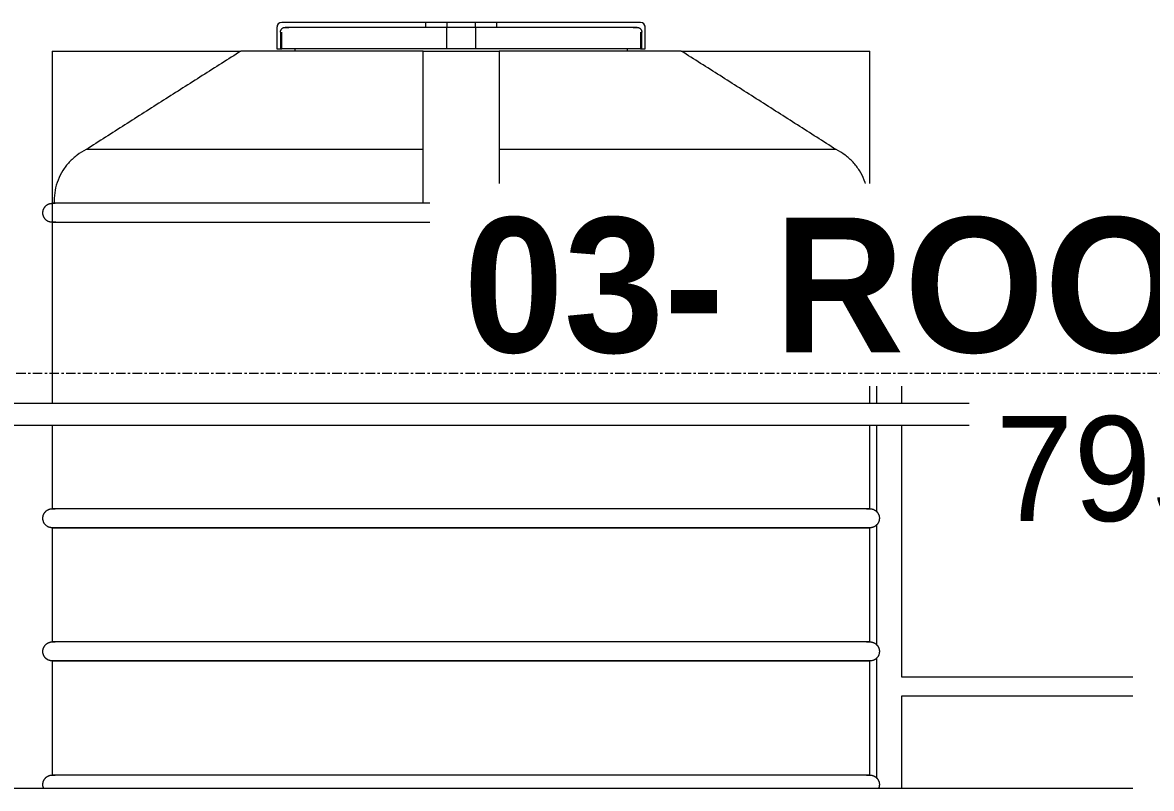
# Model space of a CAD drawing. Header units: inches. Extents: x 22 to 382261, y 22 to 371281.
# Drawn here: x 179975 to 181483, y 147686 to 148709 of the extents above; entities that cross this region are included whole.
import ezdxf

# ---------------------------------------------------------------- set-up
doc = ezdxf.new("R2010")
doc.units = ezdxf.units.IN
doc.header["$MEASUREMENT"] = 0
doc.linetypes.add('Grid Line 1_2_', pattern=[22.225, 12.7, -3.175, 3.175, -3.175])
doc.layers.add('A-FLOR-LEVL', color=51, linetype='Continuous', lineweight=9)
doc.layers.add('P-PIPE', color=3, linetype='Continuous', lineweight=9)
doc.styles.add('Century Gothic', font='GOTHIC.TTF', dxfattribs={"height": 255})
doc.styles.add('Century Gothic_B', font='GOTHICB.TTF', dxfattribs={"height": 510})

# ---------------------------------------------------------------- blocks, each defined once
blk = doc.blocks.new('96M_High_Galvanize_Water_Tank_Frame_22788 - 96M_High_Galvanize_Water_Tank_Frame_22788-498790-Approach Elevation')
at = {"layer": 'P-PIPE'}
for p, q in [((10272.2, 8418.1), (10079.6, 8418.1)), ((10272.2, 8411.7), (10272.2, 8418.1)), ((10300.3, 8418.1), (10272.2, 8418.1)), ((10338.4, 8418.1), (10300.3, 8418.1)), ((10300.3, 8418.1), (10300.3, 8411.7)), ((10366.4, 8418.1), (10338.4, 8418.1)), ((10338.4, 8411.7), (10338.4, 8418.1)), ((10559, 8418.1), (10366.4, 8418.1)), ((10366.4, 8418.1), (10366.4, 8411.7)), ((10073.3, 8411.7), (10073.3, 8383.2)), ((10078, 8405.4), (10078, 8383.2)), ((10079.6, 8383.2), (10079.6, 8405.4)), ((10300.3, 8383.2), (10300.3, 8411.7)), ((10338.4, 8411.7), (10338.4, 8383.2)), ((10559, 8405.4), (10559, 8383.2)), ((10560.6, 8383.2), (10560.6, 8405.4)), ((10565.4, 8383.2), (10565.4, 8411.7)), ((9773.2, 8380), (9773.2, 8176.8)), ((9773.2, 8380), (10025.2, 8380)), ((10268.5, 8380), (10025.2, 8380)), ((10073.3, 8383.2), (10079.6, 8383.2)), ((10300.1, 8383.2), (10078.8, 8383.2)), ((10097.1, 8383.2), (10097.1, 8380)), ((10268.5, 8176.8), (10268.5, 8380)), ((10268.5, 8380), (10370.1, 8380)), ((10338.4, 8383.2), (10300.3, 8383.2)), ((10559.9, 8383.2), (10338.5, 8383.2)), ((10613.4, 8380), (10370.1, 8380)), ((10370.1, 8380), (10370.1, 8176.8)), ((10541.6, 8380), (10541.6, 8383.2)), ((10559, 8383.2), (10565.4, 8383.2)), ((10613.4, 8380), (10865.4, 8380)), ((10865.4, 8176.8), (10865.4, 8380)), ((10268.5, 8248.5), (9818.5, 8248.5)), ((10820.2, 8248.5), (10370.1, 8248.5)), ((9773.2, 8176.8), (9773.2, 7910)), ((9773.2, 8176.8), (9775.6, 8176.8)), ((9775.6, 8180.1), (9775.6, 8176.8)), ((9789.3, 8176.8), (9786.9, 8176.8)), ((9818.1, 8176.8), (9808.4, 8176.8)), ((9854.7, 8176.8), (9840.3, 8176.8)), ((9899.7, 8176.8), (9882.1, 8176.8)), ((9952.5, 8176.8), (9935.7, 8176.8)), ((10011.7, 8176.8), (10008.1, 8176.8)), ((10099, 8176.8), (10077.6, 8176.8)), ((10174.9, 8176.8), (10148.1, 8176.8)), ((10251, 8176.8), (10222.5, 8176.8)), ((10319.3, 8176.8), (10268.5, 8176.8)), ((10370.1, 8176.8), (10319.3, 8176.8)), ((10420.7, 8176.8), (10386.4, 8176.8)), ((10497.2, 8176.8), (10464, 8176.8)), ((10569.8, 8176.8), (10538.5, 8176.8)), ((10637.1, 8176.8), (10608.6, 8176.8)), ((10697.8, 8176.8), (10672.9, 8176.8)), ((10750.5, 8176.8), (10730.2, 8176.8)), ((10794.2, 8176.8), (10779.6, 8176.8)), ((10827.7, 8176.8), (10822, 8176.8)), ((10855.8, 8176.8), (10851.7, 8176.8)), ((10863.1, 8176.8), (10863.1, 8180.1)), ((10863.1, 8176.8), (10865.4, 8176.8)), ((10865.4, 7910), (10865.4, 8176.8)), ((9773.2, 8152.1), (9773.2, 7910)), ((9773.3, 8151.4), (9773.2, 8151.4)), ((9786.9, 8151.4), (9789.1, 8151.4)), ((9808.6, 8151.4), (9817.6, 8151.4)), ((9840.7, 8151.4), (9854.2, 8151.4)), ((9882.8, 8151.4), (9899.2, 8151.4)), ((9935.7, 8151.4), (9952.2, 8151.4)), ((10008.3, 8151.4), (10011.7, 8151.4)), ((10077.9, 8151.4), (10097.9, 8151.4)), ((10149.6, 8151.4), (10173.9, 8151.4)), ((10223.5, 8151.4), (10250.2, 8151.4)), ((10387.3, 8151.4), (10419.5, 8151.4)), ((10465, 8151.4), (10496.1, 8151.4)), ((10539.6, 8151.4), (10569, 8151.4)), ((10609.8, 8151.4), (10636.5, 8151.4)), ((10674.1, 8151.4), (10697.3, 8151.4)), ((10731.2, 8151.4), (10750.2, 8151.4)), ((10780.4, 8151.4), (10794.1, 8151.4)), ((10822.3, 8151.4), (10827.7, 8151.4)), ((10851.7, 8151.4), (10855.6, 8151.4)), ((10865.4, 7910), (10865.4, 8152.1)), ((10865.4, 8151.4), (10865.4, 8151.4)), ((10874.3, 7969), (10874.3, 7910)), ((11216.8, 7969), (10874.3, 7969)), ((10908.2, 7910), (10908.2, 7944)), ((10908.2, 7944), (11216.8, 7944)), ((9569.3, 7910), (11216.8, 7910)), ((11216.8, 7880), (9604.3, 7880)), ((9773.2, 7880), (9773.2, 7769)), ((9773.2, 7880), (9773.2, 7769)), ((10865.4, 7769), (10865.4, 7880)), ((10865.4, 7769), (10865.4, 7880)), ((10874.3, 7880), (10874.3, 7764.4)), ((10908.2, 7544), (10908.2, 7880)), ((9773.2, 7769), (9773.7, 7769)), ((9774.8, 7769), (9773.2, 7769)), ((10319.3, 7769), (9773.2, 7769)), ((10865.4, 7769), (10319.3, 7769)), ((10865.4, 7769), (10863.9, 7769)), ((10865.4, 7769), (10865, 7769)), ((9773.2, 7743.6), (9773.7, 7743.6)), ((9773.2, 7743.6), (9773.2, 7591.2)), ((9774.8, 7743.6), (9773.2, 7743.6)), ((9773.2, 7743.6), (9773.2, 7591.2)), ((10319.3, 7743.6), (9773.2, 7743.6)), ((10865.4, 7743.6), (10319.3, 7743.6)), ((10865.4, 7743.6), (10863.9, 7743.6)), ((10865.4, 7743.6), (10865, 7743.6)), ((10865.4, 7591.2), (10865.4, 7743.6)), ((10865.4, 7591.2), (10865.4, 7743.6)), ((10874.3, 7747.6), (10874.3, 7586.6)), ((10875.1, 7748), (10874.7, 7747.7)), ((10876.3, 7749.7), (10876, 7749.2)), ((9773.2, 7591.2), (9773.7, 7591.2)), ((9774.8, 7591.2), (9773.2, 7591.2)), ((10319.3, 7591.2), (9773.2, 7591.2)), ((10865.4, 7591.2), (10319.3, 7591.2)), ((10865.4, 7591.2), (10863.9, 7591.2)), ((10865.4, 7591.2), (10865, 7591.2)), ((10876.3, 7571.9), (10876, 7571.4)), ((9773.2, 7565.8), (9773.7, 7565.8)), ((9773.2, 7565.8), (9773.2, 7413.4)), ((9774.8, 7565.8), (9773.2, 7565.8)), ((9773.2, 7565.8), (9773.2, 7413.4)), ((10319.3, 7565.8), (9773.2, 7565.8)), ((10865.4, 7565.8), (10319.3, 7565.8)), ((10865.4, 7565.8), (10863.9, 7565.8)), ((10865.4, 7565.8), (10865, 7565.8)), ((10865.4, 7413.4), (10865.4, 7565.8)), ((10865.4, 7413.4), (10865.4, 7565.8)), ((10874.3, 7569.8), (10874.3, 7408.8)), ((10875.1, 7570.2), (10874.7, 7569.9)), ((11216.8, 7544), (10908.2, 7544)), ((10908.2, 7396), (10908.2, 7519)), ((10908.2, 7519), (11216.8, 7519)), ((9773.2, 7413.4), (9773.7, 7413.4)), ((9774.8, 7413.4), (9773.2, 7413.4)), ((10319.3, 7413.4), (9773.2, 7413.4)), ((10865.4, 7413.4), (10319.3, 7413.4)), ((10865.4, 7413.4), (10863.9, 7413.4)), ((10865.4, 7413.4), (10865, 7413.4)), ((9544.3, 7395.7), (11216.8, 7395.7))]:
    blk.add_line(p, q, dxfattribs=at)
at = {"layer": 'P-PIPE', "flags": 128}
for points in [[(10078, 8405.4), (10078, 8405.7), (10078, 8405.9), (10078.1, 8406.2), (10078.1, 8406.4), (10078.2, 8406.7), (10078.2, 8406.9), (10078.3, 8407.2), (10078.3, 8407.4), (10078.4, 8407.6), (10078.5, 8407.9), (10078.6, 8408.1), (10078.7, 8408.3), (10078.9, 8408.6), (10079, 8408.8), (10079.1, 8409), (10079.3, 8409.2), (10079.4, 8409.4), (10079.6, 8409.6), (10079.8, 8409.8), (10080, 8410), (10080.1, 8410.1), (10080.3, 8410.3), (10080.5, 8410.5), (10080.7, 8410.6), (10080.9, 8410.7), (10081.2, 8410.9), (10081.4, 8411), (10081.6, 8411.1), (10081.8, 8411.2), (10082.1, 8411.3), (10082.3, 8411.4), (10082.6, 8411.5), (10082.8, 8411.6), (10083, 8411.6), (10083.3, 8411.7), (10083.5, 8411.7), (10083.8, 8411.7), (10084.1, 8411.7), (10084.3, 8411.7), (10084.4, 8411.7)], [(10319.3, 8411.7), (10309.9, 8411.7), (10300.5, 8411.7), (10291.2, 8411.7), (10281.9, 8411.7), (10272.6, 8411.7), (10263.5, 8411.7), (10254.4, 8411.7), (10245.4, 8411.7), (10236.6, 8411.7), (10227.8, 8411.7), (10219.3, 8411.7), (10210.8, 8411.7), (10202.6, 8411.7), (10194.5, 8411.7), (10186.7, 8411.7), (10179, 8411.7), (10171.6, 8411.7), (10164.4, 8411.7), (10157.5, 8411.7), (10150.8, 8411.7), (10144.4, 8411.7), (10138.2, 8411.7), (10132.4, 8411.7), (10126.9, 8411.7), (10121.6, 8411.7), (10116.7, 8411.7), (10112.1, 8411.7), (10107.8, 8411.7), (10103.9, 8411.7), (10100.3, 8411.7), (10097.1, 8411.7), (10094.2, 8411.7), (10091.7, 8411.7), (10089.6, 8411.7), (10087.8, 8411.7), (10086.4, 8411.7), (10085.3, 8411.7), (10084.7, 8411.7), (10084.4, 8411.7), (10084.4, 8411.7)], [(10084.4, 8411.7), (10084.6, 8411.7), (10085.1, 8411.7), (10086.1, 8411.7), (10087.4, 8411.7), (10089.1, 8411.7)], [(10554.3, 8411.7), (10554.1, 8411.7), (10553.5, 8411.7), (10552.6, 8411.7), (10551.3, 8411.7), (10549.6, 8411.7), (10547.5, 8411.7), (10545.1, 8411.7), (10542.3, 8411.7), (10539.2, 8411.7), (10535.7, 8411.7), (10531.9, 8411.7), (10527.7, 8411.7), (10523.2, 8411.7), (10518.4, 8411.7), (10513.2, 8411.7), (10507.8, 8411.7), (10502, 8411.7), (10496, 8411.7), (10489.6, 8411.7), (10483, 8411.7), (10476.1, 8411.7), (10469, 8411.7), (10461.7, 8411.7), (10454.1, 8411.7), (10446.3, 8411.7), (10438.3, 8411.7), (10430.1, 8411.7), (10421.7, 8411.7), (10413.2, 8411.7), (10404.5, 8411.7), (10395.6, 8411.7), (10386.7, 8411.7), (10377.6, 8411.7), (10368.5, 8411.7), (10359.3, 8411.7), (10350, 8411.7), (10340.6, 8411.7), (10331.3, 8411.7), (10321.9, 8411.7), (10319.3, 8411.7)], [(10549.1, 8411.7), (10550.9, 8411.7), (10552.3, 8411.7), (10553.3, 8411.7), (10554, 8411.7), (10554.3, 8411.7), (10554.3, 8411.7)], [(10554.3, 8411.7), (10554.5, 8411.7), (10554.8, 8411.7), (10555, 8411.7), (10555.3, 8411.7), (10555.5, 8411.6), (10555.8, 8411.6), (10556, 8411.5), (10556.3, 8411.4), (10556.5, 8411.3), (10556.7, 8411.2), (10557, 8411.1), (10557.2, 8411), (10557.4, 8410.9), (10557.6, 8410.8), (10557.9, 8410.6), (10558.1, 8410.5), (10558.3, 8410.3), (10558.5, 8410.2), (10558.6, 8410), (10558.8, 8409.8), (10559, 8409.6), (10559.2, 8409.4), (10559.3, 8409.2), (10559.5, 8409), (10559.6, 8408.8), (10559.8, 8408.6), (10559.9, 8408.4), (10560, 8408.2), (10560.1, 8407.9), (10560.2, 8407.7), (10560.3, 8407.5), (10560.4, 8407.2), (10560.4, 8407), (10560.5, 8406.7), (10560.5, 8406.5), (10560.6, 8406.2), (10560.6, 8406), (10560.6, 8405.7), (10560.6, 8405.5), (10560.6, 8405.4)], [(9773.2, 8151.4), (9772.7, 8151.4), (9772.2, 8151.4), (9771.7, 8151.5), (9771.2, 8151.6), (9770.7, 8151.7), (9770.2, 8151.8), (9769.7, 8151.9), (9769.2, 8152), (9768.8, 8152.2), (9768.3, 8152.4), (9767.8, 8152.6), (9767.4, 8152.8), (9766.9, 8153.1), (9766.5, 8153.3), (9766.1, 8153.6), (9765.6, 8153.9), (9765.2, 8154.2), (9764.9, 8154.6), (9764.5, 8154.9), (9764.1, 8155.3), (9763.8, 8155.6), (9763.4, 8156), (9763.1, 8156.4), (9762.8, 8156.8), (9762.5, 8157.2), (9762.3, 8157.7), (9762, 8158.1), (9761.8, 8158.6), (9761.6, 8159), (9761.4, 8159.5), (9761.2, 8160), (9761.1, 8160.5), (9760.9, 8160.9), (9760.8, 8161.4), (9760.7, 8161.9), (9760.6, 8162.4), (9760.6, 8162.9), (9760.5, 8163.5), (9760.5, 8164), (9760.5, 8164.5), (9760.6, 8165), (9760.6, 8165.5), (9760.7, 8166), (9760.8, 8166.5), (9760.9, 8167), (9761, 8167.5), (9761.1, 8168), (9761.3, 8168.4), (9761.5, 8168.9), (9761.7, 8169.4), (9761.9, 8169.8), (9762.1, 8170.3), (9762.4, 8170.7), (9762.7, 8171.2), (9763, 8171.6), (9763.3, 8172), (9763.6, 8172.4), (9763.9, 8172.7), (9764.3, 8173.1), (9764.6, 8173.5), (9765, 8173.8), (9765.4, 8174.1), (9765.8, 8174.4), (9766.2, 8174.7), (9766.7, 8175), (9767.1, 8175.2), (9767.6, 8175.5), (9768, 8175.7), (9768.5, 8175.9), (9769, 8176.1), (9769.5, 8176.2), (9769.9, 8176.4), (9770.4, 8176.5), (9770.9, 8176.6), (9771.4, 8176.7), (9771.9, 8176.7), (9772.4, 8176.8), (9773, 8176.8), (9773.2, 8176.8)], [(9763, 8171.6), (9763.3, 8172), (9763.6, 8172.4), (9763.9, 8172.7), (9764.3, 8173.1), (9764.6, 8173.5), (9765, 8173.8), (9765.4, 8174.1), (9765.8, 8174.4), (9766.2, 8174.7), (9766.7, 8175), (9767.1, 8175.2), (9767.6, 8175.5), (9768, 8175.7), (9768.5, 8175.9), (9769, 8176.1), (9769.5, 8176.2), (9769.9, 8176.4), (9770.4, 8176.5), (9770.9, 8176.6), (9771.4, 8176.7), (9771.9, 8176.7), (9772.4, 8176.8), (9773, 8176.8), (9773.2, 8176.8)], [(10319.3, 8176.8), (10297.5, 8176.8), (10275.7, 8176.8), (10254, 8176.8), (10232.3, 8176.8), (10210.8, 8176.8), (10189.5, 8176.8), (10168.4, 8176.8), (10147.5, 8176.8), (10126.9, 8176.8), (10106.7, 8176.8), (10086.7, 8176.8), (10067.1, 8176.8), (10048, 8176.8), (10029.2, 8176.8), (10011, 8176.8), (9993.2, 8176.8), (9975.9, 8176.8), (9959.2, 8176.8), (9943.1, 8176.8), (9927.6, 8176.8), (9912.7, 8176.8), (9898.4, 8176.8), (9884.8, 8176.8), (9872, 8176.8), (9859.8, 8176.8), (9848.4, 8176.8), (9837.7, 8176.8), (9827.8, 8176.8), (9818.7, 8176.8), (9810.3, 8176.8), (9802.8, 8176.8), (9796.2, 8176.8), (9790.3, 8176.8), (9785.3, 8176.8), (9781.2, 8176.8), (9777.9, 8176.8), (9775.5, 8176.8), (9773.9, 8176.8), (9773.3, 8176.8), (9773.2, 8176.8)], [(9773.2, 8176.8), (9773.7, 8176.8), (9775, 8176.8), (9777.2, 8176.8)], [(10865.4, 8176.8), (10865, 8176.8), (10863.7, 8176.8), (10861.5, 8176.8), (10858.5, 8176.8), (10854.5, 8176.8), (10849.8, 8176.8), (10844.2, 8176.8), (10837.7, 8176.8), (10830.4, 8176.8), (10822.3, 8176.8), (10813.4, 8176.8), (10803.7, 8176.8), (10793.2, 8176.8), (10782, 8176.8), (10770, 8176.8), (10757.3, 8176.8), (10744, 8176.8), (10729.9, 8176.8), (10715.2, 8176.8), (10699.8, 8176.8), (10683.8, 8176.8), (10667.3, 8176.8), (10650.2, 8176.8), (10632.5, 8176.8), (10614.4, 8176.8), (10595.8, 8176.8), (10576.7, 8176.8), (10557.3, 8176.8), (10537.4, 8176.8), (10517.2, 8176.8), (10496.7, 8176.8), (10475.9, 8176.8), (10454.9, 8176.8), (10433.6, 8176.8), (10412.1, 8176.8), (10390.5, 8176.8), (10368.8, 8176.8), (10347.1, 8176.8), (10325.2, 8176.8), (10319.3, 8176.8)], [(10860.8, 8176.8), (10863.2, 8176.8), (10864.7, 8176.8), (10865.4, 8176.8), (10865.4, 8176.8)], [(10865.4, 8176.8), (10865.9, 8176.8), (10866.4, 8176.8), (10866.9, 8176.7), (10867.4, 8176.6), (10867.9, 8176.5), (10868.4, 8176.4), (10868.9, 8176.3), (10869.4, 8176.2), (10869.9, 8176), (10870.4, 8175.8), (10870.8, 8175.6), (10871.3, 8175.4), (10871.7, 8175.1), (10872.2, 8174.9), (10872.6, 8174.6), (10873, 8174.3), (10873.4, 8174), (10873.8, 8173.6), (10874.2, 8173.3), (10874.5, 8172.9), (10874.9, 8172.6), (10875.2, 8172.2), (10875.5, 8171.8), (10875.8, 8171.4)], [(10865.4, 8176.8), (10865.9, 8176.8), (10866.4, 8176.8), (10866.9, 8176.7), (10867.4, 8176.6), (10867.9, 8176.5), (10868.4, 8176.4), (10868.9, 8176.3), (10869.4, 8176.2), (10869.9, 8176), (10870.4, 8175.8), (10870.8, 8175.6), (10871.3, 8175.4), (10871.7, 8175.1), (10872.2, 8174.9), (10872.6, 8174.6), (10873, 8174.3), (10873.4, 8174), (10873.8, 8173.6), (10874.2, 8173.3), (10874.5, 8172.9), (10874.9, 8172.6), (10875.2, 8172.2), (10875.5, 8171.8), (10875.8, 8171.4), (10876.1, 8171), (10876.4, 8170.5), (10876.6, 8170.1), (10876.9, 8169.6), (10877.1, 8169.2), (10877.3, 8168.7), (10877.4, 8168.2), (10877.6, 8167.7), (10877.7, 8167.3), (10877.8, 8166.8), (10877.9, 8166.3), (10878, 8165.8), (10878.1, 8165.3), (10878.1, 8164.7), (10878.1, 8164.2), (10878.1, 8163.7), (10878.1, 8163.2), (10878, 8162.7), (10878, 8162.2), (10877.9, 8161.7), (10877.8, 8161.2), (10877.7, 8160.7), (10877.5, 8160.2), (10877.4, 8159.8), (10877.2, 8159.3), (10877, 8158.8), (10876.8, 8158.4), (10876.5, 8157.9), (10876.3, 8157.5), (10876, 8157), (10875.7, 8156.6), (10875.4, 8156.2), (10875.1, 8155.8), (10874.7, 8155.5), (10874.4, 8155.1), (10874, 8154.7), (10873.6, 8154.4), (10873.2, 8154.1), (10872.8, 8153.8), (10872.4, 8153.5), (10872, 8153.2), (10871.5, 8153), (10871.1, 8152.7), (10870.6, 8152.5), (10870.2, 8152.3), (10869.7, 8152.1), (10869.2, 8152), (10868.7, 8151.8), (10868.2, 8151.7), (10867.7, 8151.6), (10867.2, 8151.5), (10866.7, 8151.5), (10866.2, 8151.4), (10865.7, 8151.4), (10865.4, 8151.4)], [(9762.3, 8157.7), (9762, 8158.1), (9761.8, 8158.6), (9761.6, 8159), (9761.4, 8159.5), (9761.2, 8160), (9761.1, 8160.5), (9760.9, 8160.9), (9760.8, 8161.4), (9760.7, 8161.9), (9760.6, 8162.4), (9760.6, 8162.9), (9760.5, 8163.5), (9760.5, 8164), (9760.5, 8164.5), (9760.6, 8165), (9760.6, 8165.5), (9760.7, 8166), (9760.8, 8166.5), (9760.9, 8167), (9761, 8167.5), (9761.1, 8168), (9761.3, 8168.4), (9761.5, 8168.9), (9761.7, 8169.4), (9761.9, 8169.8), (9762.1, 8170.3), (9762.4, 8170.7)], [(10876.4, 8170.5), (10876.6, 8170.1), (10876.9, 8169.6), (10877.1, 8169.2), (10877.3, 8168.7), (10877.4, 8168.2), (10877.6, 8167.7), (10877.7, 8167.3), (10877.8, 8166.8), (10877.9, 8166.3), (10878, 8165.8), (10878.1, 8165.3), (10878.1, 8164.7), (10878.1, 8164.2), (10878.1, 8163.7), (10878.1, 8163.2), (10878, 8162.7), (10878, 8162.2), (10877.9, 8161.7), (10877.8, 8161.2), (10877.7, 8160.7), (10877.5, 8160.2), (10877.4, 8159.8), (10877.2, 8159.3), (10877, 8158.8), (10876.8, 8158.4), (10876.5, 8157.9), (10876.3, 8157.5)], [(9773.2, 8151.4), (9772.7, 8151.4), (9772.2, 8151.4), (9771.7, 8151.5), (9771.2, 8151.6), (9770.7, 8151.7), (9770.2, 8151.8), (9769.7, 8151.9), (9769.2, 8152), (9768.8, 8152.2), (9768.3, 8152.4), (9767.8, 8152.6), (9767.4, 8152.8), (9766.9, 8153.1), (9766.5, 8153.3), (9766.1, 8153.6), (9765.6, 8153.9), (9765.2, 8154.2), (9764.9, 8154.6), (9764.5, 8154.9), (9764.1, 8155.3), (9763.8, 8155.6), (9763.4, 8156), (9763.1, 8156.4), (9762.8, 8156.8)], [(9777.9, 8151.4), (9775.5, 8151.4), (9773.9, 8151.4), (9773.3, 8151.4), (9773.2, 8151.4)], [(9773.2, 8151.4), (9773.7, 8151.4), (9775, 8151.4), (9777.2, 8151.4), (9780.2, 8151.4), (9784.1, 8151.4), (9788.9, 8151.4), (9794.5, 8151.4), (9800.9, 8151.4), (9808.2, 8151.4), (9816.3, 8151.4), (9825.2, 8151.4), (9834.9, 8151.4), (9845.4, 8151.4), (9856.6, 8151.4), (9868.6, 8151.4), (9881.3, 8151.4), (9894.7, 8151.4), (9908.8, 8151.4), (9923.5, 8151.4), (9938.9, 8151.4), (9954.8, 8151.4), (9971.4, 8151.4), (9988.5, 8151.4), (10006.1, 8151.4), (10024.3, 8151.4), (10042.9, 8151.4), (10061.9, 8151.4), (10081.4, 8151.4), (10101.2, 8151.4), (10121.4, 8151.4), (10142, 8151.4), (10162.8, 8151.4), (10183.8, 8151.4), (10205.1, 8151.4), (10226.5, 8151.4), (10248.1, 8151.4), (10269.8, 8151.4), (10291.6, 8151.4), (10313.4, 8151.4), (10319.3, 8151.4)], [(10319.3, 8151.4), (10341.2, 8151.4), (10363, 8151.4), (10384.7, 8151.4), (10406.3, 8151.4), (10427.8, 8151.4), (10449.1, 8151.4), (10470.2, 8151.4), (10491.1, 8151.4), (10511.7, 8151.4), (10532, 8151.4), (10551.9, 8151.4), (10571.5, 8151.4), (10590.7, 8151.4), (10609.4, 8151.4), (10627.7, 8151.4), (10645.5, 8151.4), (10662.7, 8151.4), (10679.4, 8151.4), (10695.5, 8151.4), (10711.1, 8151.4), (10726, 8151.4), (10740.2, 8151.4), (10753.8, 8151.4), (10766.7, 8151.4), (10778.9, 8151.4), (10790.3, 8151.4), (10801, 8151.4), (10810.9, 8151.4), (10820, 8151.4), (10828.3, 8151.4), (10835.8, 8151.4), (10842.5, 8151.4), (10848.3, 8151.4), (10853.3, 8151.4), (10857.5, 8151.4), (10860.8, 8151.4), (10863.2, 8151.4), (10864.7, 8151.4), (10865.4, 8151.4), (10865.4, 8151.4)], [(10865.4, 8151.4), (10865, 8151.4), (10863.7, 8151.4), (10861.5, 8151.4)], [(10875.7, 8156.6), (10875.4, 8156.2), (10875.1, 8155.8), (10874.7, 8155.5), (10874.4, 8155.1), (10874, 8154.7), (10873.6, 8154.4), (10873.2, 8154.1), (10872.8, 8153.8), (10872.4, 8153.5), (10872, 8153.2), (10871.5, 8153), (10871.1, 8152.7), (10870.6, 8152.5), (10870.2, 8152.3), (10869.7, 8152.1), (10869.2, 8152), (10868.7, 8151.8), (10868.2, 8151.7), (10867.7, 8151.6), (10867.2, 8151.5), (10866.7, 8151.5), (10866.2, 8151.4), (10865.7, 8151.4), (10865.4, 8151.4)], [(9773.2, 7743.6), (9772.7, 7743.6), (9772.2, 7743.6), (9771.7, 7743.7), (9771.2, 7743.8), (9770.7, 7743.9), (9770.2, 7744), (9769.7, 7744.1), (9769.2, 7744.2), (9768.8, 7744.4), (9768.3, 7744.6), (9767.8, 7744.8), (9767.4, 7745), (9766.9, 7745.3), (9766.5, 7745.5), (9766.1, 7745.8), (9765.6, 7746.1), (9765.2, 7746.4), (9764.9, 7746.8), (9764.5, 7747.1), (9764.1, 7747.5), (9763.8, 7747.8), (9763.4, 7748.2), (9763.1, 7748.6), (9762.8, 7749), (9762.5, 7749.4), (9762.3, 7749.9), (9762, 7750.3), (9761.8, 7750.8), (9761.6, 7751.2), (9761.4, 7751.7), (9761.2, 7752.2), (9761.1, 7752.7), (9760.9, 7753.1), (9760.8, 7753.6), (9760.7, 7754.1), (9760.6, 7754.6), (9760.6, 7755.1), (9760.5, 7755.7), (9760.5, 7756.2), (9760.5, 7756.7), (9760.6, 7757.2), (9760.6, 7757.7), (9760.7, 7758.2), (9760.8, 7758.7), (9760.9, 7759.2), (9761, 7759.7), (9761.1, 7760.2), (9761.3, 7760.6), (9761.5, 7761.1), (9761.7, 7761.6), (9761.9, 7762), (9762.1, 7762.5), (9762.4, 7762.9), (9762.7, 7763.4), (9763, 7763.8), (9763.3, 7764.2), (9763.6, 7764.6), (9763.9, 7764.9), (9764.3, 7765.3), (9764.6, 7765.7), (9765, 7766), (9765.4, 7766.3), (9765.8, 7766.6), (9766.2, 7766.9), (9766.7, 7767.2), (9767.1, 7767.4), (9767.6, 7767.7), (9768, 7767.9), (9768.5, 7768.1), (9769, 7768.3), (9769.5, 7768.4), (9769.9, 7768.6), (9770.4, 7768.7), (9770.9, 7768.8), (9771.4, 7768.9), (9771.9, 7768.9), (9772.4, 7769), (9773, 7769), (9773.2, 7769)], [(9766.2, 7766.9), (9766.7, 7767.2), (9767.1, 7767.4), (9767.6, 7767.7), (9768, 7767.9), (9768.5, 7768.1), (9769, 7768.3), (9769.5, 7768.4), (9769.9, 7768.6), (9770.4, 7768.7), (9770.9, 7768.8), (9771.4, 7768.9), (9771.9, 7768.9), (9772.4, 7769), (9773, 7769), (9773.2, 7769)], [(9773.9, 7769), (9773.3, 7769), (9773.2, 7769)], [(10319.3, 7769), (10297.5, 7769), (10275.7, 7769), (10254, 7769), (10232.3, 7769), (10210.8, 7769), (10189.5, 7769), (10168.4, 7769), (10147.5, 7769), (10126.9, 7769), (10106.7, 7769), (10086.7, 7769), (10067.1, 7769), (10048, 7769), (10029.2, 7769), (10011, 7769), (9993.2, 7769), (9975.9, 7769), (9959.2, 7769), (9943.1, 7769), (9927.6, 7769), (9912.7, 7769), (9898.4, 7769), (9884.8, 7769), (9872, 7769), (9859.8, 7769), (9848.4, 7769), (9837.7, 7769), (9827.8, 7769), (9818.7, 7769), (9810.3, 7769), (9802.8, 7769), (9796.2, 7769), (9790.3, 7769), (9785.3, 7769), (9781.2, 7769), (9777.9, 7769), (9775.5, 7769), (9773.9, 7769), (9773.3, 7769), (9773.2, 7769)], [(9773.2, 7769), (9773.7, 7769), (9775, 7769), (9777.2, 7769)], [(10865.4, 7769), (10865, 7769), (10863.7, 7769), (10861.5, 7769), (10858.5, 7769), (10854.5, 7769), (10849.8, 7769), (10844.2, 7769), (10837.7, 7769), (10830.4, 7769), (10822.3, 7769), (10813.4, 7769), (10803.7, 7769), (10793.2, 7769), (10782, 7769), (10770, 7769), (10757.3, 7769), (10744, 7769), (10729.9, 7769), (10715.2, 7769), (10699.8, 7769), (10683.8, 7769), (10667.3, 7769), (10650.2, 7769), (10632.5, 7769), (10614.4, 7769), (10595.8, 7769), (10576.7, 7769), (10557.3, 7769), (10537.4, 7769), (10517.2, 7769), (10496.7, 7769), (10475.9, 7769), (10454.9, 7769), (10433.6, 7769), (10412.1, 7769), (10390.5, 7769), (10368.8, 7769), (10347.1, 7769), (10325.2, 7769), (10319.3, 7769)], [(10860.8, 7769), (10863.2, 7769), (10864.7, 7769), (10865.4, 7769), (10865.4, 7769)], [(10864.7, 7769), (10865.4, 7769), (10865.4, 7769)], [(10865.4, 7769), (10865.9, 7769), (10866.4, 7769), (10866.9, 7768.9), (10867.4, 7768.8), (10867.9, 7768.7), (10868.4, 7768.6), (10868.9, 7768.5), (10869.4, 7768.4), (10869.9, 7768.2), (10870.4, 7768), (10870.8, 7767.8), (10871.3, 7767.6), (10871.7, 7767.3), (10872.2, 7767.1), (10872.6, 7766.8), (10873, 7766.5), (10873.4, 7766.2), (10873.8, 7765.8), (10874.2, 7765.5), (10874.5, 7765.1), (10874.9, 7764.8), (10875.2, 7764.4)], [(10865.4, 7769), (10865.9, 7769), (10866.4, 7769), (10866.9, 7768.9), (10867.4, 7768.8), (10867.9, 7768.7), (10868.4, 7768.6), (10868.9, 7768.5), (10869.4, 7768.4), (10869.9, 7768.2), (10870.4, 7768), (10870.8, 7767.8), (10871.3, 7767.6), (10871.7, 7767.3), (10872.2, 7767.1), (10872.6, 7766.8), (10873, 7766.5), (10873.4, 7766.2), (10873.8, 7765.8), (10874.2, 7765.5), (10874.5, 7765.1), (10874.9, 7764.8), (10875.2, 7764.4), (10875.5, 7764), (10875.8, 7763.6), (10876.1, 7763.2), (10876.4, 7762.7), (10876.6, 7762.3), (10876.9, 7761.8), (10877.1, 7761.4), (10877.3, 7760.9), (10877.4, 7760.4), (10877.6, 7759.9), (10877.7, 7759.5), (10877.8, 7759), (10877.9, 7758.5), (10878, 7758), (10878.1, 7757.5), (10878.1, 7756.9), (10878.1, 7756.4), (10878.1, 7755.9), (10878.1, 7755.4), (10878, 7754.9), (10878, 7754.4), (10877.9, 7753.9), (10877.8, 7753.4), (10877.7, 7752.9), (10877.5, 7752.4), (10877.4, 7752), (10877.2, 7751.5), (10877, 7751), (10876.8, 7750.6), (10876.5, 7750.1), (10876.3, 7749.7), (10876, 7749.2), (10875.7, 7748.8), (10875.4, 7748.4), (10875.1, 7748), (10874.7, 7747.7), (10874.4, 7747.3), (10874, 7746.9), (10873.6, 7746.6), (10873.2, 7746.3), (10872.8, 7746), (10872.4, 7745.7), (10872, 7745.4), (10871.5, 7745.2), (10871.1, 7744.9), (10870.6, 7744.7), (10870.2, 7744.5), (10869.7, 7744.3), (10869.2, 7744.2), (10868.7, 7744), (10868.2, 7743.9), (10867.7, 7743.8), (10867.2, 7743.7), (10866.7, 7743.7), (10866.2, 7743.6), (10865.7, 7743.6), (10865.4, 7743.6)], [(9773.2, 7743.6), (9772.7, 7743.6), (9772.2, 7743.6), (9771.7, 7743.7), (9771.2, 7743.8), (9770.7, 7743.9), (9770.2, 7744), (9769.7, 7744.1), (9769.2, 7744.2), (9768.8, 7744.4), (9768.3, 7744.6), (9767.8, 7744.8), (9767.4, 7745), (9766.9, 7745.3), (9766.5, 7745.5), (9766.1, 7745.8), (9765.6, 7746.1), (9765.2, 7746.4), (9764.9, 7746.8), (9764.5, 7747.1), (9764.1, 7747.5), (9763.8, 7747.8), (9763.4, 7748.2), (9763.1, 7748.6), (9762.8, 7749), (9762.5, 7749.4), (9762.3, 7749.9), (9762, 7750.3), (9761.8, 7750.8), (9761.6, 7751.2), (9761.4, 7751.7), (9761.2, 7752.2), (9761.1, 7752.7), (9760.9, 7753.1), (9760.8, 7753.6), (9760.7, 7754.1), (9760.6, 7754.6), (9760.6, 7755.1), (9760.5, 7755.7), (9760.5, 7756.2), (9760.5, 7756.7), (9760.6, 7757.2), (9760.6, 7757.7)], [(9760.8, 7758.7), (9760.9, 7759.2), (9761, 7759.7), (9761.1, 7760.2)], [(10878.1, 7757.5), (10878.1, 7756.9), (10878.1, 7756.4), (10878.1, 7755.9), (10878.1, 7755.4), (10878, 7754.9), (10878, 7754.4), (10877.9, 7753.9), (10877.8, 7753.4), (10877.7, 7752.9), (10877.5, 7752.4), (10877.4, 7752), (10877.2, 7751.5), (10877, 7751), (10876.8, 7750.6), (10876.5, 7750.1)], [(10877.4, 7760.4), (10877.6, 7759.9), (10877.7, 7759.5), (10877.8, 7759)], [(9773.9, 7743.6), (9773.3, 7743.6), (9773.2, 7743.6)], [(9777.9, 7743.6), (9775.5, 7743.6), (9773.9, 7743.6), (9773.3, 7743.6), (9773.2, 7743.6)], [(9773.2, 7743.6), (9773.7, 7743.6), (9775, 7743.6), (9777.2, 7743.6), (9780.2, 7743.6), (9784.1, 7743.6), (9788.9, 7743.6), (9794.5, 7743.6), (9800.9, 7743.6), (9808.2, 7743.6), (9816.3, 7743.6), (9825.2, 7743.6), (9834.9, 7743.6), (9845.4, 7743.6), (9856.6, 7743.6), (9868.6, 7743.6), (9881.3, 7743.6), (9894.7, 7743.6), (9908.8, 7743.6), (9923.5, 7743.6), (9938.9, 7743.6), (9954.8, 7743.6), (9971.4, 7743.6), (9988.5, 7743.6), (10006.1, 7743.6), (10024.3, 7743.6), (10042.9, 7743.6), (10061.9, 7743.6), (10081.4, 7743.6), (10101.2, 7743.6), (10121.4, 7743.6), (10142, 7743.6), (10162.8, 7743.6), (10183.8, 7743.6), (10205.1, 7743.6), (10226.5, 7743.6), (10248.1, 7743.6), (10269.8, 7743.6), (10291.6, 7743.6), (10313.4, 7743.6), (10319.3, 7743.6)], [(10319.3, 7743.6), (10341.2, 7743.6), (10363, 7743.6), (10384.7, 7743.6), (10406.3, 7743.6), (10427.8, 7743.6), (10449.1, 7743.6), (10470.2, 7743.6), (10491.1, 7743.6), (10511.7, 7743.6), (10532, 7743.6), (10551.9, 7743.6), (10571.5, 7743.6), (10590.7, 7743.6), (10609.4, 7743.6), (10627.7, 7743.6), (10645.5, 7743.6), (10662.7, 7743.6), (10679.4, 7743.6), (10695.5, 7743.6), (10711.1, 7743.6), (10726, 7743.6), (10740.2, 7743.6), (10753.8, 7743.6), (10766.7, 7743.6), (10778.9, 7743.6), (10790.3, 7743.6), (10801, 7743.6), (10810.9, 7743.6), (10820, 7743.6), (10828.3, 7743.6), (10835.8, 7743.6), (10842.5, 7743.6), (10848.3, 7743.6), (10853.3, 7743.6), (10857.5, 7743.6), (10860.8, 7743.6), (10863.2, 7743.6), (10864.7, 7743.6), (10865.4, 7743.6), (10865.4, 7743.6)], [(10865.4, 7743.6), (10865, 7743.6), (10863.7, 7743.6), (10861.5, 7743.6)], [(10864.7, 7743.6), (10865.4, 7743.6), (10865.4, 7743.6)], [(10868.2, 7743.9), (10867.7, 7743.8), (10867.2, 7743.7), (10866.7, 7743.7), (10866.2, 7743.6), (10865.7, 7743.6), (10865.4, 7743.6)], [(9773.2, 7565.8), (9772.7, 7565.8), (9772.2, 7565.8), (9771.7, 7565.9), (9771.2, 7566), (9770.7, 7566.1), (9770.2, 7566.2), (9769.7, 7566.3), (9769.2, 7566.4), (9768.8, 7566.6), (9768.3, 7566.8), (9767.8, 7567), (9767.4, 7567.2), (9766.9, 7567.5), (9766.5, 7567.7), (9766.1, 7568), (9765.6, 7568.3), (9765.2, 7568.6), (9764.9, 7569), (9764.5, 7569.3), (9764.1, 7569.7), (9763.8, 7570), (9763.4, 7570.4), (9763.1, 7570.8), (9762.8, 7571.2), (9762.5, 7571.6), (9762.3, 7572.1), (9762, 7572.5), (9761.8, 7573), (9761.6, 7573.4), (9761.4, 7573.9), (9761.2, 7574.4), (9761.1, 7574.9), (9760.9, 7575.3), (9760.8, 7575.8), (9760.7, 7576.3), (9760.6, 7576.8), (9760.6, 7577.3), (9760.5, 7577.9), (9760.5, 7578.4), (9760.5, 7578.9), (9760.6, 7579.4), (9760.6, 7579.9), (9760.7, 7580.4), (9760.8, 7580.9), (9760.9, 7581.4), (9761, 7581.9), (9761.1, 7582.4), (9761.3, 7582.8), (9761.5, 7583.3), (9761.7, 7583.8), (9761.9, 7584.2), (9762.1, 7584.7), (9762.4, 7585.1), (9762.7, 7585.6), (9763, 7586), (9763.3, 7586.4), (9763.6, 7586.8), (9763.9, 7587.1), (9764.3, 7587.5), (9764.6, 7587.9), (9765, 7588.2), (9765.4, 7588.5), (9765.8, 7588.8), (9766.2, 7589.1), (9766.7, 7589.4), (9767.1, 7589.6), (9767.6, 7589.9), (9768, 7590.1), (9768.5, 7590.3), (9769, 7590.5), (9769.5, 7590.6), (9769.9, 7590.8), (9770.4, 7590.9), (9770.9, 7591), (9771.4, 7591.1), (9771.9, 7591.1), (9772.4, 7591.2), (9773, 7591.2), (9773.2, 7591.2)], [(9766.2, 7589.1), (9766.7, 7589.4), (9767.1, 7589.6), (9767.6, 7589.9), (9768, 7590.1), (9768.5, 7590.3), (9769, 7590.5), (9769.5, 7590.6), (9769.9, 7590.8), (9770.4, 7590.9), (9770.9, 7591), (9771.4, 7591.1), (9771.9, 7591.1), (9772.4, 7591.2), (9773, 7591.2), (9773.2, 7591.2)], [(9773.9, 7591.2), (9773.3, 7591.2), (9773.2, 7591.2)], [(10319.3, 7591.2), (10297.5, 7591.2), (10275.7, 7591.2), (10254, 7591.2), (10232.3, 7591.2), (10210.8, 7591.2), (10189.5, 7591.2), (10168.4, 7591.2), (10147.5, 7591.2), (10126.9, 7591.2), (10106.7, 7591.2), (10086.7, 7591.2), (10067.1, 7591.2), (10048, 7591.2), (10029.2, 7591.2), (10011, 7591.2), (9993.2, 7591.2), (9975.9, 7591.2), (9959.2, 7591.2), (9943.1, 7591.2), (9927.6, 7591.2), (9912.7, 7591.2), (9898.4, 7591.2), (9884.8, 7591.2), (9872, 7591.2), (9859.8, 7591.2), (9848.4, 7591.2), (9837.7, 7591.2), (9827.8, 7591.2), (9818.7, 7591.2), (9810.3, 7591.2), (9802.8, 7591.2), (9796.2, 7591.2), (9790.3, 7591.2), (9785.3, 7591.2), (9781.2, 7591.2), (9777.9, 7591.2), (9775.5, 7591.2), (9773.9, 7591.2), (9773.3, 7591.2), (9773.2, 7591.2)], [(9773.2, 7591.2), (9773.7, 7591.2), (9775, 7591.2), (9777.2, 7591.2)], [(10865.4, 7591.2), (10865, 7591.2), (10863.7, 7591.2), (10861.5, 7591.2), (10858.5, 7591.2), (10854.5, 7591.2), (10849.8, 7591.2), (10844.2, 7591.2), (10837.7, 7591.2), (10830.4, 7591.2), (10822.3, 7591.2), (10813.4, 7591.2), (10803.7, 7591.2), (10793.2, 7591.2), (10782, 7591.2), (10770, 7591.2), (10757.3, 7591.2), (10744, 7591.2), (10729.9, 7591.2), (10715.2, 7591.2), (10699.8, 7591.2), (10683.8, 7591.2), (10667.3, 7591.2), (10650.2, 7591.2), (10632.5, 7591.2), (10614.4, 7591.2), (10595.8, 7591.2), (10576.7, 7591.2), (10557.3, 7591.2), (10537.4, 7591.2), (10517.2, 7591.2), (10496.7, 7591.2), (10475.9, 7591.2), (10454.9, 7591.2), (10433.6, 7591.2), (10412.1, 7591.2), (10390.5, 7591.2), (10368.8, 7591.2), (10347.1, 7591.2), (10325.2, 7591.2), (10319.3, 7591.2)], [(10860.8, 7591.2), (10863.2, 7591.2), (10864.7, 7591.2), (10865.4, 7591.2), (10865.4, 7591.2)], [(10864.7, 7591.2), (10865.4, 7591.2), (10865.4, 7591.2)], [(10865.4, 7591.2), (10865.9, 7591.2), (10866.4, 7591.2), (10866.9, 7591.1), (10867.4, 7591), (10867.9, 7590.9), (10868.4, 7590.8), (10868.9, 7590.7), (10869.4, 7590.6), (10869.9, 7590.4), (10870.4, 7590.2), (10870.8, 7590), (10871.3, 7589.8), (10871.7, 7589.5), (10872.2, 7589.3), (10872.6, 7589), (10873, 7588.7), (10873.4, 7588.4), (10873.8, 7588), (10874.2, 7587.7), (10874.5, 7587.3), (10874.9, 7587), (10875.2, 7586.6)], [(10865.4, 7591.2), (10865.9, 7591.2), (10866.4, 7591.2), (10866.9, 7591.1), (10867.4, 7591), (10867.9, 7590.9), (10868.4, 7590.8), (10868.9, 7590.7), (10869.4, 7590.6), (10869.9, 7590.4), (10870.4, 7590.2), (10870.8, 7590), (10871.3, 7589.8), (10871.7, 7589.5), (10872.2, 7589.3), (10872.6, 7589), (10873, 7588.7), (10873.4, 7588.4), (10873.8, 7588), (10874.2, 7587.7), (10874.5, 7587.3), (10874.9, 7587), (10875.2, 7586.6), (10875.5, 7586.2), (10875.8, 7585.8), (10876.1, 7585.4), (10876.4, 7584.9), (10876.6, 7584.5), (10876.9, 7584), (10877.1, 7583.6), (10877.3, 7583.1), (10877.4, 7582.6), (10877.6, 7582.1), (10877.7, 7581.7), (10877.8, 7581.2), (10877.9, 7580.7), (10878, 7580.2), (10878.1, 7579.7), (10878.1, 7579.1), (10878.1, 7578.6), (10878.1, 7578.1), (10878.1, 7577.6), (10878, 7577.1), (10878, 7576.6), (10877.9, 7576.1), (10877.8, 7575.6), (10877.7, 7575.1), (10877.5, 7574.6), (10877.4, 7574.2), (10877.2, 7573.7), (10877, 7573.2), (10876.8, 7572.8), (10876.5, 7572.3), (10876.3, 7571.9), (10876, 7571.4), (10875.7, 7571), (10875.4, 7570.6), (10875.1, 7570.2), (10874.7, 7569.9), (10874.4, 7569.5), (10874, 7569.1), (10873.6, 7568.8), (10873.2, 7568.5), (10872.8, 7568.2), (10872.4, 7567.9), (10872, 7567.6), (10871.5, 7567.4), (10871.1, 7567.1), (10870.6, 7566.9), (10870.2, 7566.7), (10869.7, 7566.5), (10869.2, 7566.4), (10868.7, 7566.2), (10868.2, 7566.1), (10867.7, 7566), (10867.2, 7565.9), (10866.7, 7565.9), (10866.2, 7565.8), (10865.7, 7565.8), (10865.4, 7565.8)], [(9773.2, 7565.8), (9772.7, 7565.8), (9772.2, 7565.8), (9771.7, 7565.9), (9771.2, 7566), (9770.7, 7566.1), (9770.2, 7566.2), (9769.7, 7566.3), (9769.2, 7566.4), (9768.8, 7566.6), (9768.3, 7566.8), (9767.8, 7567), (9767.4, 7567.2), (9766.9, 7567.5), (9766.5, 7567.7), (9766.1, 7568), (9765.6, 7568.3), (9765.2, 7568.6), (9764.9, 7569), (9764.5, 7569.3), (9764.1, 7569.7), (9763.8, 7570), (9763.4, 7570.4), (9763.1, 7570.8), (9762.8, 7571.2), (9762.5, 7571.6), (9762.3, 7572.1), (9762, 7572.5), (9761.8, 7573), (9761.6, 7573.4), (9761.4, 7573.9), (9761.2, 7574.4), (9761.1, 7574.9), (9760.9, 7575.3), (9760.8, 7575.8), (9760.7, 7576.3), (9760.6, 7576.8), (9760.6, 7577.3), (9760.5, 7577.9), (9760.5, 7578.4), (9760.5, 7578.9), (9760.6, 7579.4), (9760.6, 7579.9)], [(9760.8, 7580.9), (9760.9, 7581.4), (9761, 7581.9), (9761.1, 7582.4)], [(10878.1, 7579.7), (10878.1, 7579.1), (10878.1, 7578.6), (10878.1, 7578.1), (10878.1, 7577.6), (10878, 7577.1), (10878, 7576.6), (10877.9, 7576.1), (10877.8, 7575.6), (10877.7, 7575.1), (10877.5, 7574.6), (10877.4, 7574.2), (10877.2, 7573.7), (10877, 7573.2), (10876.8, 7572.8), (10876.5, 7572.3)], [(10877.4, 7582.6), (10877.6, 7582.1), (10877.7, 7581.7), (10877.8, 7581.2)], [(9773.9, 7565.8), (9773.3, 7565.8), (9773.2, 7565.8)], [(9777.9, 7565.8), (9775.5, 7565.8), (9773.9, 7565.8), (9773.3, 7565.8), (9773.2, 7565.8)], [(9773.2, 7565.8), (9773.7, 7565.8), (9775, 7565.8), (9777.2, 7565.8), (9780.2, 7565.8), (9784.1, 7565.8), (9788.9, 7565.8), (9794.5, 7565.8), (9800.9, 7565.8), (9808.2, 7565.8), (9816.3, 7565.8), (9825.2, 7565.8), (9834.9, 7565.8), (9845.4, 7565.8), (9856.6, 7565.8), (9868.6, 7565.8), (9881.3, 7565.8), (9894.7, 7565.8), (9908.8, 7565.8), (9923.5, 7565.8), (9938.9, 7565.8), (9954.8, 7565.8), (9971.4, 7565.8), (9988.5, 7565.8), (10006.1, 7565.8), (10024.3, 7565.8), (10042.9, 7565.8), (10061.9, 7565.8), (10081.4, 7565.8), (10101.2, 7565.8), (10121.4, 7565.8), (10142, 7565.8), (10162.8, 7565.8), (10183.8, 7565.8), (10205.1, 7565.8), (10226.5, 7565.8), (10248.1, 7565.8), (10269.8, 7565.8), (10291.6, 7565.8), (10313.4, 7565.8), (10319.3, 7565.8)], [(10319.3, 7565.8), (10341.2, 7565.8), (10363, 7565.8), (10384.7, 7565.8), (10406.3, 7565.8), (10427.8, 7565.8), (10449.1, 7565.8), (10470.2, 7565.8), (10491.1, 7565.8), (10511.7, 7565.8), (10532, 7565.8), (10551.9, 7565.8), (10571.5, 7565.8), (10590.7, 7565.8), (10609.4, 7565.8), (10627.7, 7565.8), (10645.5, 7565.8), (10662.7, 7565.8), (10679.4, 7565.8), (10695.5, 7565.8), (10711.1, 7565.8), (10726, 7565.8), (10740.2, 7565.8), (10753.8, 7565.8), (10766.7, 7565.8), (10778.9, 7565.8), (10790.3, 7565.8), (10801, 7565.8), (10810.9, 7565.8), (10820, 7565.8), (10828.3, 7565.8), (10835.8, 7565.8), (10842.5, 7565.8), (10848.3, 7565.8), (10853.3, 7565.8), (10857.5, 7565.8), (10860.8, 7565.8), (10863.2, 7565.8), (10864.7, 7565.8), (10865.4, 7565.8), (10865.4, 7565.8)], [(10865.4, 7565.8), (10865, 7565.8), (10863.7, 7565.8), (10861.5, 7565.8)], [(10864.7, 7565.8), (10865.4, 7565.8), (10865.4, 7565.8)], [(10868.2, 7566.1), (10867.7, 7566), (10867.2, 7565.9), (10866.7, 7565.9), (10866.2, 7565.8), (10865.7, 7565.8), (10865.4, 7565.8)], [(9761.6, 7395.6), (9761.4, 7396.1), (9761.2, 7396.6), (9761.1, 7397.1), (9760.9, 7397.5), (9760.8, 7398), (9760.7, 7398.5), (9760.6, 7399), (9760.6, 7399.5), (9760.5, 7400.1), (9760.5, 7400.6), (9760.5, 7401.1), (9760.6, 7401.6), (9760.6, 7402.1), (9760.7, 7402.6), (9760.8, 7403.1), (9760.9, 7403.6), (9761, 7404.1), (9761.1, 7404.6), (9761.3, 7405), (9761.5, 7405.5), (9761.7, 7406), (9761.9, 7406.4), (9762.1, 7406.9), (9762.4, 7407.3), (9762.7, 7407.8), (9763, 7408.2), (9763.3, 7408.6), (9763.6, 7409), (9763.9, 7409.3), (9764.3, 7409.7), (9764.6, 7410.1), (9765, 7410.4), (9765.4, 7410.7), (9765.8, 7411), (9766.2, 7411.3), (9766.7, 7411.6), (9767.1, 7411.8), (9767.6, 7412.1), (9768, 7412.3), (9768.5, 7412.5), (9769, 7412.7), (9769.5, 7412.8), (9769.9, 7413), (9770.4, 7413.1), (9770.9, 7413.2), (9771.4, 7413.3), (9771.9, 7413.3), (9772.4, 7413.4), (9773, 7413.4), (9773.2, 7413.4)], [(9760.8, 7403.1), (9760.9, 7403.6), (9761, 7404.1), (9761.1, 7404.6)], [(9766.2, 7411.3), (9766.7, 7411.6), (9767.1, 7411.8), (9767.6, 7412.1), (9768, 7412.3), (9768.5, 7412.5), (9769, 7412.7), (9769.5, 7412.8), (9769.9, 7413), (9770.4, 7413.1), (9770.9, 7413.2), (9771.4, 7413.3), (9771.9, 7413.3), (9772.4, 7413.4), (9773, 7413.4), (9773.2, 7413.4)], [(9773.9, 7413.4), (9773.3, 7413.4), (9773.2, 7413.4)], [(10319.3, 7413.4), (10297.5, 7413.4), (10275.7, 7413.4), (10254, 7413.4), (10232.3, 7413.4), (10210.8, 7413.4), (10189.5, 7413.4), (10168.4, 7413.4), (10147.5, 7413.4), (10126.9, 7413.4), (10106.7, 7413.4), (10086.7, 7413.4), (10067.1, 7413.4), (10048, 7413.4), (10029.2, 7413.4), (10011, 7413.4), (9993.2, 7413.4), (9975.9, 7413.4), (9959.2, 7413.4), (9943.1, 7413.4), (9927.6, 7413.4), (9912.7, 7413.4), (9898.4, 7413.4), (9884.8, 7413.4), (9872, 7413.4), (9859.8, 7413.4), (9848.4, 7413.4), (9837.7, 7413.4), (9827.8, 7413.4), (9818.7, 7413.4), (9810.3, 7413.4), (9802.8, 7413.4), (9796.2, 7413.4), (9790.3, 7413.4), (9785.3, 7413.4), (9781.2, 7413.4), (9777.9, 7413.4), (9775.5, 7413.4), (9773.9, 7413.4), (9773.3, 7413.4), (9773.2, 7413.4)], [(9773.2, 7413.4), (9773.7, 7413.4), (9775, 7413.4), (9777.2, 7413.4)], [(10865.4, 7413.4), (10865, 7413.4), (10863.7, 7413.4), (10861.5, 7413.4), (10858.5, 7413.4), (10854.5, 7413.4), (10849.8, 7413.4), (10844.2, 7413.4), (10837.7, 7413.4), (10830.4, 7413.4), (10822.3, 7413.4), (10813.4, 7413.4), (10803.7, 7413.4), (10793.2, 7413.4), (10782, 7413.4), (10770, 7413.4), (10757.3, 7413.4), (10744, 7413.4), (10729.9, 7413.4), (10715.2, 7413.4), (10699.8, 7413.4), (10683.8, 7413.4), (10667.3, 7413.4), (10650.2, 7413.4), (10632.5, 7413.4), (10614.4, 7413.4), (10595.8, 7413.4), (10576.7, 7413.4), (10557.3, 7413.4), (10537.4, 7413.4), (10517.2, 7413.4), (10496.7, 7413.4), (10475.9, 7413.4), (10454.9, 7413.4), (10433.6, 7413.4), (10412.1, 7413.4), (10390.5, 7413.4), (10368.8, 7413.4), (10347.1, 7413.4), (10325.2, 7413.4), (10319.3, 7413.4)], [(10860.8, 7413.4), (10863.2, 7413.4), (10864.7, 7413.4), (10865.4, 7413.4), (10865.4, 7413.4)], [(10864.7, 7413.4), (10865.4, 7413.4), (10865.4, 7413.4)], [(10865.4, 7413.4), (10865.9, 7413.4), (10866.4, 7413.4), (10866.9, 7413.3), (10867.4, 7413.2), (10867.9, 7413.1), (10868.4, 7413), (10868.9, 7412.9), (10869.4, 7412.8), (10869.9, 7412.6), (10870.4, 7412.4), (10870.8, 7412.2), (10871.3, 7412), (10871.7, 7411.7), (10872.2, 7411.5), (10872.6, 7411.2), (10873, 7410.9), (10873.4, 7410.6), (10873.8, 7410.2), (10874.2, 7409.9), (10874.5, 7409.5), (10874.9, 7409.2), (10875.2, 7408.8)], [(10865.4, 7413.4), (10865.9, 7413.4), (10866.4, 7413.4), (10866.9, 7413.3), (10867.4, 7413.2), (10867.9, 7413.1), (10868.4, 7413), (10868.9, 7412.9), (10869.4, 7412.8), (10869.9, 7412.6), (10870.4, 7412.4), (10870.8, 7412.2), (10871.3, 7412), (10871.7, 7411.7), (10872.2, 7411.5), (10872.6, 7411.2), (10873, 7410.9), (10873.4, 7410.6), (10873.8, 7410.2), (10874.2, 7409.9), (10874.5, 7409.5), (10874.9, 7409.2), (10875.2, 7408.8), (10875.5, 7408.4), (10875.8, 7408), (10876.1, 7407.6), (10876.4, 7407.1), (10876.6, 7406.7), (10876.9, 7406.2), (10877.1, 7405.8), (10877.3, 7405.3), (10877.4, 7404.8), (10877.6, 7404.3), (10877.7, 7403.9), (10877.8, 7403.4), (10877.9, 7402.9), (10878, 7402.4), (10878.1, 7401.9), (10878.1, 7401.3), (10878.1, 7400.8), (10878.1, 7400.3), (10878.1, 7399.8), (10878, 7399.3), (10878, 7398.8), (10877.9, 7398.3), (10877.8, 7397.8), (10877.7, 7397.3), (10877.5, 7396.8), (10877.4, 7396.4), (10877.2, 7395.9)], [(10877.4, 7404.8), (10877.6, 7404.3), (10877.7, 7403.9), (10877.8, 7403.4)], [(9761.6, 7395.6), (9761.4, 7396.1), (9761.2, 7396.6), (9761.1, 7397.1), (9760.9, 7397.5), (9760.8, 7398), (9760.7, 7398.5), (9760.6, 7399), (9760.6, 7399.5), (9760.5, 7400.1), (9760.5, 7400.6), (9760.5, 7401.1), (9760.6, 7401.6), (9760.6, 7402.1)], [(10878.1, 7401.9), (10878.1, 7401.3), (10878.1, 7400.8), (10878.1, 7400.3), (10878.1, 7399.8), (10878, 7399.3), (10878, 7398.8), (10877.9, 7398.3), (10877.8, 7397.8), (10877.7, 7397.3), (10877.5, 7396.8), (10877.4, 7396.4), (10877.2, 7395.9)]]:
    blk.add_lwpolyline(points, dxfattribs=at)
at = {"layer": 'P-PIPE'}
for centre, start, end in [((10079.6, 8411.7), 90, 180), ((10079.6, 8411.7), 135, 180), ((10079.6, 8411.7), 135, 180), ((10079.6, 8411.7), 135, 180), ((10559, 8411.7), 0, 90), ((10559, 8411.7), 0, 45), ((10559, 8411.7), 0, 45), ((10559, 8411.7), 0, 45)]:
    blk.add_arc(centre, 6.35, start, end, dxfattribs=at)
for points in [[(10025.2, 8380), (10008, 8369.1), (9973.5, 8347.2), (9921.8, 8314.4), (9870.1, 8281.5), (9835.7, 8259.5), (9818.5, 8248.5)], [(10820.2, 8248.5), (10803, 8259.5), (10768.5, 8281.5), (10716.9, 8314.4), (10665.2, 8347.2), (10630.7, 8369.1), (10613.4, 8380)], [(9818.5, 8248.5), (9814.2, 8246.4), (9806.1, 8241.5), (9795.5, 8232), (9786.8, 8220.7), (9780.4, 8207.9), (9776.5, 8194.2), (9775.6, 8184.9), (9775.6, 8180.1)], [(10863.1, 8180.1), (10863.1, 8184.9), (10862.2, 8194.2), (10858.2, 8207.9), (10851.8, 8220.7), (10843.2, 8232), (10832.5, 8241.5), (10824.5, 8246.4), (10820.2, 8248.5)]]:
    blk.add_open_spline(points, degree=3, dxfattribs=at)

msp = doc.modelspace()

# ---------------------------------------------------------------- block references
at = {"layer": 'P-PIPE'}
msp.add_blockref('96M_High_Galvanize_Water_Tank_Frame_22788 - 96M_High_Galvanize_Water_Tank_Frame_22788-498790-Approach Elevation', (170241.2, 140290.7), dxfattribs=at)

# ---------------------------------------------------------------- next in the draw order: texts
at = {"layer": 'A-FLOR-LEVL', "insert": (180563.9, 148448.5), "char_height": 180, "width": 1354.852, "attachment_point": 1, "style": 'Century Gothic_B', "bg_fill": 3, "box_fill_scale": 1.25, "bg_fill_color": 256, "bg_fill_true_color": 13158600, "bg_fill_transparency": 0}
msp.add_mtext('03- ROOF', dxfattribs=at)

# ---------------------------------------------------------------- next in the draw order: linework, layer by layer
at = {"layer": 'A-FLOR-LEVL', "linetype": 'Grid Line 1_2_'}
msp.add_line((151584.8, 148240.7), (181982.2, 148240.7), dxfattribs=at)

# ---------------------------------------------------------------- next in the draw order: texts
at = {"layer": 'A-FLOR-LEVL', "insert": (181274.5, 148183.3), "char_height": 140, "width": 513.08, "attachment_point": 1, "style": 'Century Gothic', "bg_fill": 3, "box_fill_scale": 1.25, "bg_fill_color": 256, "bg_fill_true_color": 13158600, "bg_fill_transparency": 0}
msp.add_mtext('7950', dxfattribs=at)

doc.saveas('drawing.dxf')
